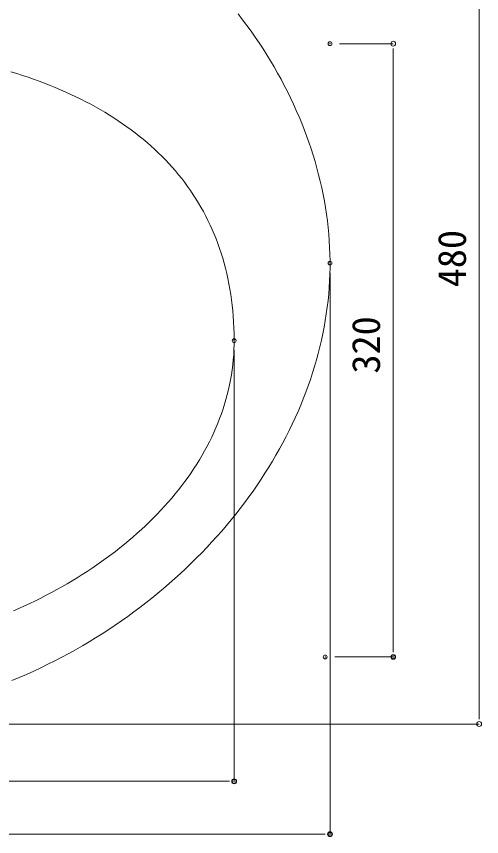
# Model space of a CAD drawing. Units: millimetres, scale not verified. Extents: x -1002 to 1010, y -687 to 676.
# Drawn here: x -389.2 to -146.6, y -23.7 to 404.2 of the extents above; entities that cross this region are included whole.
import ezdxf
from ezdxf.enums import TextEntityAlignment as Align

# ---------------------------------------------------------------- set-up
doc = ezdxf.new("R2010")
doc.units = ezdxf.units.MM
doc.header["$LTSCALE"] = 5
doc.header["$PDMODE"] = 32
doc.header["$PDSIZE"] = 2
doc.layers.add('0-0', color=7, linetype='Continuous', lineweight=15)
doc.layers.add('F-0', color=7, linetype='Continuous', lineweight=15)
doc.styles.add('ＭＳ ゴシック', font='')
doc.styles.get('ＭＳ ゴシック').set_extended_font_data('MS Gothic')

# ---------------------------------------------------------------- blocks, each defined once
blk = doc.blocks.new('_DOT')
at = {"layer": '0-0'}
blk.add_line((-0.5, 0), (-1, 0), dxfattribs=at)
blk.add_circle((0, 0), 0.25, dxfattribs=at)
blk.add_circle((0, 0), 0.25, dxfattribs=at)

msp = doc.modelspace()

# ---------------------------------------------------------------- linework, layer by layer
at = {"layer": 'F-0'}
for p, q in [((-147.843, 40.017), (-147.843, 510.017)), ((-220.632, 390.017), (-192.665, 390.017)), ((-192.665, 385.017), (-192.665, 75.017)), ((-225.632, 270.498), (-225.632, -22.478)), ((-275.632, 230.023), (-275.632, 5.118)), ((-223.132, 70.017), (-192.665, 70.017)), ((-783.132, 35.017), (-228.132, 35.017)), ((-500.632, 35.017), (-147.843, 35.017)), ((-730.632, 5.118), (-280.632, 5.118)), ((-780.632, -22.478), (-230.632, -22.478))]:
    msp.add_line(p, q, dxfattribs=at)
at = {"layer": 'F-0', "lineweight": 18}
for points in [[(-273.494, 405.518), (-271.209, 402.538), (-268.974, 399.528), (-266.79, 396.508), (-264.657, 393.448), (-262.576, 390.378), (-260.547, 387.278), (-258.57, 384.158), (-256.646, 381.018), (-254.776, 377.858), (-252.959, 374.678), (-251.197, 371.478), (-249.489, 368.268), (-247.837, 365.028), (-246.24, 361.778), (-244.699, 358.508), (-243.214, 355.218), (-241.786, 351.918), (-240.416, 348.608), (-239.103, 345.278), (-237.849, 341.938), (-236.653, 338.578), (-235.516, 335.208), (-234.438, 331.838), (-233.42, 328.448), (-232.463, 325.048), (-231.567, 321.638), (-230.731, 318.218)], [(-392.021, 375.328), (-389.014, 374.398), (-386.039, 373.448), (-383.097, 372.468), (-380.188, 371.458), (-377.312, 370.408), (-374.47, 369.348), (-371.662, 368.248), (-368.888, 367.118), (-366.148, 365.958), (-363.443, 364.778), (-360.774, 363.558), (-358.139, 362.318), (-355.54, 361.038), (-352.978, 359.738), (-350.451, 358.408), (-347.961, 357.048), (-345.507, 355.658), (-343.091, 354.238), (-340.712, 352.788), (-338.371, 351.308), (-336.068, 349.798), (-333.803, 348.258), (-331.576, 346.688), (-329.388, 345.098), (-327.24, 343.468), (-325.13, 341.808), (-323.061, 340.128), (-321.031, 338.408), (-319.042, 336.658), (-317.093, 334.888), (-315.184, 333.078), (-313.317, 331.238), (-311.492, 329.378)], [(-311.492, 329.378), (-309.708, 327.478), (-307.966, 325.558), (-306.266, 323.598), (-304.609, 321.608), (-302.995, 319.598), (-301.423, 317.548), (-299.896, 315.468), (-298.412, 313.358), (-296.971, 311.218), (-295.576, 309.048), (-294.224, 306.858), (-292.918, 304.628), (-291.656, 302.358), (-290.441, 300.068), (-289.27, 297.748), (-288.146, 295.398), (-287.068, 293.018), (-286.037, 290.598), (-285.052, 288.158), (-284.115, 285.678), (-283.225, 283.168), (-282.383, 280.638), (-281.589, 278.068), (-280.843, 275.468), (-280.146, 272.838), (-279.497, 270.168), (-278.898, 267.478), (-278.348, 264.758), (-277.848, 261.998), (-277.398, 259.208), (-276.998, 256.398), (-276.649, 253.548), (-276.351, 250.668), (-276.104, 247.748), (-275.909, 244.808), (-275.765, 241.828), (-275.673, 238.828), (-275.634, 235.788), (-275.65, 233.018)], [(-230.731, 318.218), (-229.958, 314.798), (-229.246, 311.358), (-228.597, 307.918), (-228.011, 304.478), (-227.488, 301.018), (-227.029, 297.568), (-226.635, 294.098), (-226.305, 290.638), (-226.04, 287.168), (-225.841, 283.698), (-225.707, 280.228), (-225.64, 276.758), (-225.641, 273.278), (-225.711, 269.808), (-225.85, 266.328), (-226.057, 262.858), (-226.332, 259.388), (-226.675, 255.928), (-227.085, 252.468), (-227.561, 249.008), (-228.103, 245.558), (-228.711, 242.108), (-229.384, 238.668), (-230.121, 235.228), (-230.922, 231.808), (-231.786, 228.388), (-232.713, 224.978), (-233.702, 221.578), (-234.754, 218.188), (-235.866, 214.808), (-237.04, 211.448), (-238.273, 208.088), (-239.567, 204.748), (-240.92, 201.418), (-242.331, 198.098), (-243.801, 194.798), (-245.328, 191.518), (-246.913, 188.247), (-248.554, 184.994)], [(-275.65, 233.018), (-275.73, 230.358), (-275.872, 227.708), (-276.078, 225.068), (-276.345, 222.448), (-276.673, 219.828), (-277.062, 217.228), (-277.511, 214.638), (-278.019, 212.068), (-278.586, 209.508), (-279.211, 206.958), (-279.893, 204.428), (-280.633, 201.908), (-281.428, 199.408), (-282.28, 196.918), (-283.186, 194.448), (-284.147, 191.988), (-285.161, 189.551), (-286.229, 187.126), (-287.349, 184.718), (-288.521, 182.326), (-289.745, 179.952), (-291.019, 177.595), (-292.343, 175.255), (-293.717, 172.934), (-295.139, 170.63), (-296.61, 168.345), (-298.128, 166.079), (-299.693, 163.831), (-301.305, 161.603), (-302.962, 159.395), (-304.664, 157.206), (-306.411, 155.037), (-308.202, 152.889), (-310.036, 150.762), (-311.913, 148.655), (-313.831, 146.57), (-315.791, 144.506), (-317.792, 142.465), (-319.833, 140.445)], [(-248.554, 184.994), (-250.252, 181.758), (-252.005, 178.541), (-253.813, 175.341), (-255.676, 172.161), (-257.593, 169.001), (-259.564, 165.861), (-261.587, 162.742), (-263.664, 159.644), (-265.792, 156.569), (-267.972, 153.518), (-270.203, 150.489), (-272.484, 147.485), (-274.816, 144.506), (-277.197, 141.552), (-279.627, 138.625), (-282.105, 135.724), (-284.632, 132.851), (-287.206, 130.006), (-289.826, 127.19), (-292.493, 124.403), (-295.206, 121.646), (-297.965, 118.92), (-300.768, 116.225), (-303.616, 113.562), (-306.507, 110.932), (-309.442, 108.335), (-312.419, 105.772), (-315.439, 103.244), (-318.501, 100.75), (-321.604, 98.293), (-324.748, 95.871), (-327.931, 93.487), (-331.155, 91.141), (-334.418, 88.833), (-337.719, 86.564), (-341.059, 84.335), (-344.437, 82.146), (-347.851, 79.998), (-351.302, 77.892)], [(-319.833, 140.445), (-321.914, 138.447), (-324.033, 136.473), (-326.191, 134.521), (-328.386, 132.592), (-330.619, 130.687), (-332.888, 128.806), (-335.192, 126.949), (-337.532, 125.116), (-339.907, 123.308), (-342.315, 121.524), (-344.757, 119.766), (-347.231, 118.033), (-349.738, 116.326), (-352.276, 114.646), (-354.845, 112.991), (-357.444, 111.363), (-360.073, 109.762), (-362.731, 108.188), (-365.417, 106.642), (-368.131, 105.123), (-370.872, 103.632), (-373.64, 102.17), (-376.434, 100.736), (-379.252, 99.331), (-382.096, 97.955), (-384.963, 96.608), (-387.854, 95.292), (-390.768, 94.005)], [(-351.302, 77.892), (-354.789, 75.828), (-358.312, 73.807), (-361.87, 71.829), (-365.463, 69.896), (-369.09, 68.007), (-372.75, 66.164), (-376.443, 64.367), (-380.169, 62.616), (-383.926, 60.913), (-387.716, 59.258), (-391.536, 57.652)]]:
    msp.add_lwpolyline(points, dxfattribs=at)
at = {"layer": 'F-0'}
for p in [(-225.632, 390.017), (-225.632, 275.498), (-275.632, 235.023), (-228.132, 70.017), (-192.665, 70.017), (-275.632, 5.118), (-225.632, -22.478)]:
    msp.add_point(p, dxfattribs=at)

# ---------------------------------------------------------------- block references
at = {"layer": 'F-0', "xscale": 5, "yscale": 5}
for p, rotation in [((-192.665, 390.017), 90), ((-192.665, 70.017), 270), ((-147.843, 35.017), 270)]:
    msp.add_blockref('_DOT', p, dxfattribs=dict(at, rotation=rotation))
for p in [(-275.632, 5.118), (-225.632, -22.478)]:
    msp.add_blockref('_DOT', p, dxfattribs=at)

# ---------------------------------------------------------------- texts
at = {"layer": 'F-0', "style": 'ＭＳ ゴシック'}
for s, p in [('480', (-150.343, 262.897)), ('320', (-195.165, 217.866))]:
    msp.add_text(s, height=14.66, rotation=90, dxfattribs=at).set_placement(p, align=Align.BOTTOM_LEFT)

doc.saveas('drawing.dxf')
